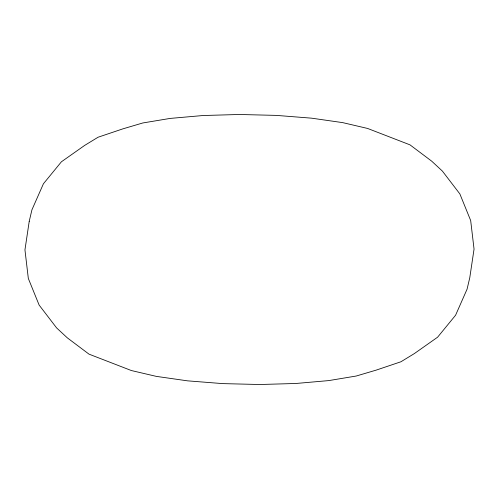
<?xml version="1.0" encoding="UTF-8"?>
<svg xmlns="http://www.w3.org/2000/svg" width="499" height="499" viewBox="0 0 499 499"><rect width="100%" height="100%" fill="white"/><g stroke="black" fill="none" stroke-linecap="round" stroke-linejoin="round"><path stroke-width="0.75" d="M29.223 221.307L24.95 249.887L28.324 278.461L39.128 305.07L56.605 327.905L67.321 337.848L89.003 354.147L131.387 370.545L156.312 376.377L187.481 380.837L222.76 383.612L259.742 384.511L295.919 383.481L328.816 380.587L356.192 376.034L376.184 370.121L400.947 361.763L414.351 353.585L437.592 337.205L455.575 315.237L467.07 289.171L469.777 277.694L474.05 249.113L470.676 220.539L459.872 193.93L442.395 171.095L431.679 161.152L409.997 144.853L367.613 128.455L342.688 122.623L311.519 118.163L276.24 115.388L239.258 114.489L203.081 115.519L170.184 118.413L142.808 122.966L122.816 128.879L98.053 137.237L84.649 145.415L61.408 161.795L43.425 183.763L31.93 209.829L29.223 221.307"/></g></svg>
